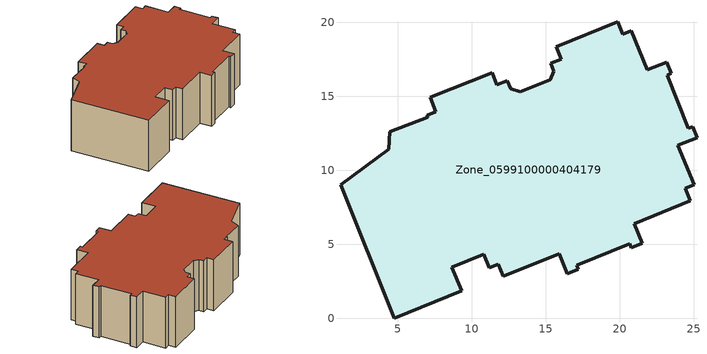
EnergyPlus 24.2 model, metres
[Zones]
Zone_0599100000404179
 floor ground (C_G): 24.92,12.93 25.21,12.2 23.93,11.69 25.01,9 24.41,8.77 24.75,7.92 20.96,6.39 21.5,5.05 20.77,4.75 20.65,5.03 17.09,3.58 17.2,3.3 16.46,3.01 15.91,4.36 12.12,2.82 11.78,3.65 11.18,3.4 10.8,4.33 8.65,3.45 9.31,1.83 4.77,0 1.12,9 4.38,11.4 4.44,12.61 7.02,13.59 6.97,13.72 7.57,13.95 7.2,14.92 11.36,16.59 11.7,15.76 12.39,16.04 12.62,15.48 13.28,15.29 15.3,16.11 15.55,16.66 15.32,17.22 16.03,17.5 15.69,18.34 19.84,20.02 20.18,19.19 20.78,19.43 21.86,16.77 23.17,17.28 23.47,16.54 23.19,16.43 24.64,12.82 z0
 wall outside (C_F): 25.21,12.2 24.92,12.93 24.64,12.82 23.19,16.43 23.47,16.54 23.17,17.28 21.86,16.77 20.78,19.43 20.18,19.19 19.84,20.02 15.69,18.34 16.03,17.5 15.32,17.22 15.55,16.66 15.3,16.11 13.28,15.29 12.62,15.48 12.39,16.04 11.7,15.76 11.36,16.59 7.2,14.92 7.57,13.95 6.97,13.72 7.02,13.59 4.44,12.61 4.38,11.4 1.12,9 4.77,0 9.31,1.83 8.65,3.45 10.8,4.33 11.18,3.4 11.78,3.65 12.12,2.82 15.91,4.36 16.46,3.01 17.2,3.3 17.09,3.58 20.65,5.03 20.77,4.75 21.5,5.05 20.96,6.39 24.75,7.92 24.41,8.77 25.01,9 23.93,11.69 25.21,12.2 z0:6.51
 roof outside (C_R): 7.02,13.59 4.44,12.61 4.38,11.4 1.12,9 4.77,0 9.31,1.83 8.65,3.45 10.8,4.33 11.18,3.4 11.78,3.65 12.12,2.82 15.91,4.36 16.46,3.01 17.2,3.3 17.09,3.58 20.65,5.03 20.77,4.75 21.5,5.05 20.96,6.39 24.75,7.92 24.41,8.77 25.01,9 23.93,11.69 25.21,12.2 24.92,12.93 24.64,12.82 23.19,16.43 23.47,16.54 23.17,17.28 21.86,16.77 20.78,19.43 20.18,19.19 19.84,20.02 15.69,18.34 16.03,17.5 15.32,17.22 15.55,16.66 15.3,16.11 13.28,15.29 12.62,15.48 12.39,16.04 11.7,15.76 11.36,16.59 7.2,14.92 7.57,13.95 6.97,13.72 z6.51
[BUILDING]
Pand.0599100000404179: North Axis=0; Terrain=City; Loads Convergence Tolerance Value=0.04; Temperature Convergence Tolerance Value=0.4; Solar Distribution=FullExterior; Maximum Number of Warmup Days=25; Minimum Number of Warmup Days=1
[Site:Location]
Rotterdam.The.Hague.AP_ZH_NLD Design_Conditions: Latitude=51.96; Longitude=4.45; Time Zone=1; Elevation=-4.5
[SITE:GROUNDTEMPERATURE:BUILDINGSURFACE]
18, 18, 18, 18, 18, 18, 18, 18, 18, 18, 18, 18
[MATERIAL] Thermal Absorptance=0.9; Solar Absorptance=0.7; Visible Absorptance=0.7
Name | Roughness | Thickness | Conductivity | Density | Specific Heat
G.D.1992-2005 | MediumSmooth | 0.15 | 0.06 | 540 | 1210
F.D.1992-2005 | Rough | 0.3 | 0.12 | 1920 | 840
R.D.1992-2005 | MediumRough | 0.2 | 0.08 | 1500 | 1000
[CONSTRUCTION]
C_G: G.D.1992-2005
C_F: F.D.1992-2005
C_R: R.D.1992-2005
[ZONE]
Zone_0599100000404179: Type=1; Multiplier=1; Ceiling Height=Autocalculate; Volume=Autocalculate; Floor Area=autocalculate; Part of Total Floor Area=Yes
[ZONEINFILTRATION:DESIGNFLOWRATE]
Infil_Zone_0599100000404179: Zone or ZoneList or Space or SpaceList=Zone_0599100000404179; Schedule=AlwaysOn; Design Flow Rate Calculation Method=Flow/Area; Flow Rate per Floor Area=0.0021; Constant Term Coefficient=1; Temperature Term Coefficient=0; Velocity Term Coefficient=0; Velocity Squared Term Coefficient=0
[HVACTEMPLATE:ZONE:IDEALLOADSAIRSYSTEM]
Zone_0599100000404179: Maximum Heating Supply Air Temperature=50; Minimum Cooling Supply Air Temperature=13; Maximum Heating Supply Air Humidity Ratio=0.0156; Minimum Cooling Supply Air Humidity Ratio=0.0077; Heating Limit=NoLimit; Cooling Limit=NoLimit; Dehumidification Control Type=ConstantSensibleHeatRatio; Cooling Sensible Heat Ratio=0.7; Dehumidification Setpoint=60; Humidification Control Type=None; Humidification Setpoint=30; Outdoor Air Method=None; Outdoor Air Flow Rate per Person=0.00944; Outdoor Air Flow Rate per Zone Floor Area=0; Outdoor Air Flow Rate per Zone=0; Demand Controlled Ventilation Type=None; Outdoor Air Economizer Type=NoEconomizer; Heat Recovery Type=None; Sensible Heat Recovery Effectiveness=0.7; Latent Heat Recovery Effectiveness=0.65
[ZONECONTROL:THERMOSTAT]
ThermostatControl_Zone_0599100000404179: Zone or ZoneList=Zone_0599100000404179; Control Type Schedule=DualSetpointControlType; Control 1=Thermostat_Zone_0599100000404179; Temperature Difference Between Cutout And Setpoint=0
[THERMOSTATSETPOINT:DUALSETPOINT]
Thermostat_Zone_0599100000404179: Heating Setpoint Temperature Schedule=HeatingSetpoint_Zone_0599100000404179; Cooling Setpoint Temperature Schedule=CoolingSetpoint_Zone_0599100000404179
[SCHEDULE:COMPACT]
HeatingSetpoint_Zone_0599100000404179: Through: 12/31, For: AllDays, Until: 24:00, 21
CoolingSetpoint_Zone_0599100000404179: Through: 12/31, For: AllDays, Until: 24:00, 24
DualSetpointControlType: Through: 12/31, For: AllDays, Until: 24:00, 4
AlwaysOn: Through: 12/31, For: AllDays, Until: 24:00, 1
